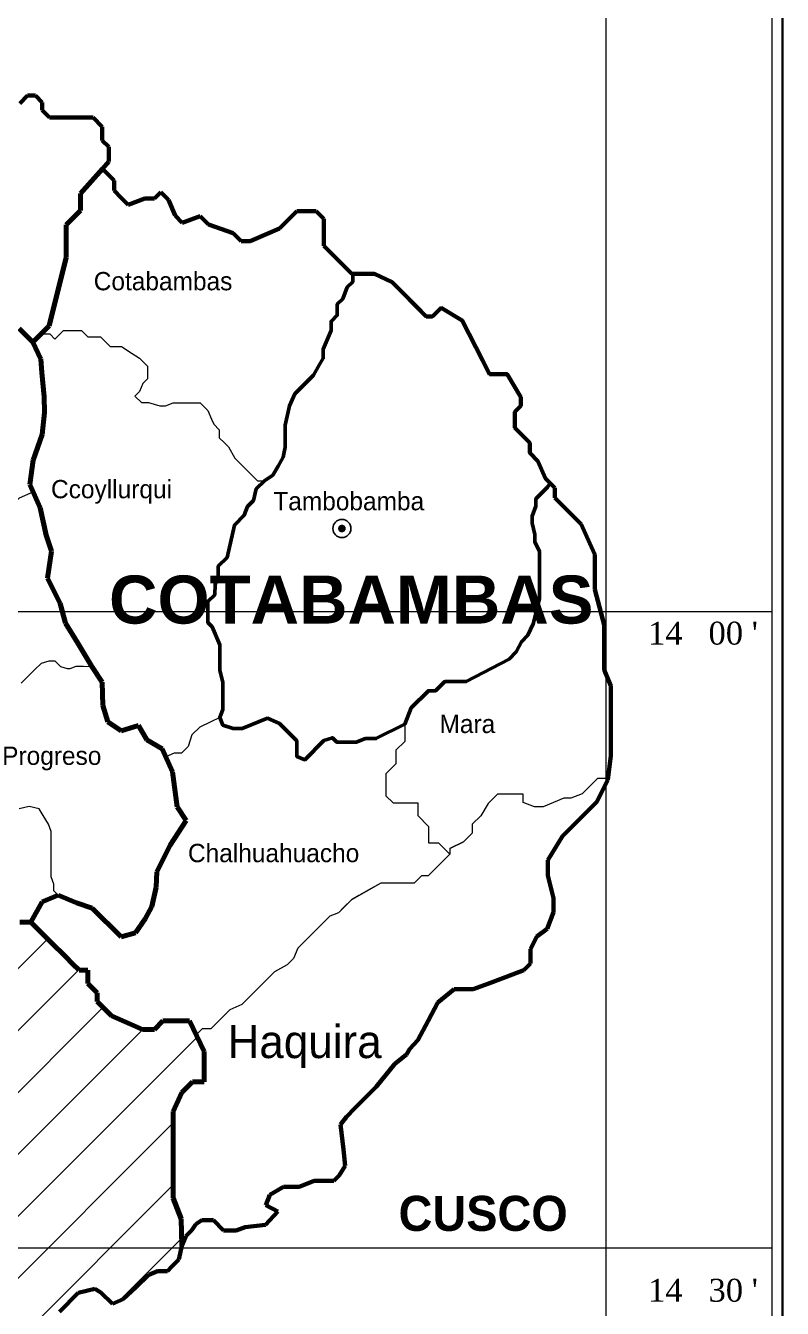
# Model space of a CAD drawing. Header units: metres. Extents: x 720607 to 802837, y 8371180 to 8431151.
# Drawn here: x 760672.44 to 760677.92, y 8405530.52 to 8405539.82 of the extents above; entities that cross this region are included whole.
import ezdxf

# ---------------------------------------------------------------- set-up
doc = ezdxf.new("R2010")
doc.units = ezdxf.units.M
doc.layers.add('05', color=5, linetype='Continuous')
doc.layers.add('CAJA AGUA', color=140, linetype='Continuous')
for name, color, linetype, lineweight in [('8', 5, 'Continuous', 60), ('Cap Prov', 94, 'Continuous', 25), ('Distrito', 212, 'Continuous', 25), ('Ejes de Coordenadas', 38, 'Continuous', 5), ('PERFIL', 150, 'Continuous', 9), ('PLUMA 2', 121, 'Continuous', 9), ('poste', 131, 'Continuous', 30), ('Red vías Vecinales', 106, 'Continuous', 40)]:
    doc.layers.add(name, color=color, linetype=linetype, lineweight=lineweight)
doc.styles.add('ARIAL', font='arial.ttf')
doc.styles.add('century', font='GOTHIC.TTF')

msp = doc.modelspace()

# ---------------------------------------------------------------- hatches: boundary and pattern name
msp.add_hatch(color=256).paths.add_polyline_path([(760674.7568, 8405536.1733, 1), (760674.7004, 8405536.1733, 1)])
at = {"layer": 'PERFIL'}
h = msp.add_hatch(dxfattribs=at)
h.set_pattern_fill('ANSI31', color=3, scale=0.1, style=0)
h.set_pattern_definition([(45, (0, 0), (-0.224506403027, 0.224506403027), [])])
h.paths.add_polyline_path([(760673.506, 8405531.9479), (760673.5694, 8405532.0861), (760673.6468, 8405532.1634), (760673.7312, 8405532.1634), (760673.7312, 8405532.3837), (760673.6725, 8405532.5034), (760673.6233, 8405532.6038), (760673.5342, 8405532.6038), (760673.4311, 8405532.6038), (760673.37, 8405532.5427), (760673.2834, 8405532.5427), (760673.1965, 8405532.5805), (760673.0592, 8405532.6401), (760672.9549, 8405532.7445), (760672.9549, 8405532.8077), (760672.8869, 8405532.8757), (760672.8869, 8405532.9717), (760672.8236, 8405532.9717), (760672.7767, 8405533.0186), (760672.7251, 8405533.0701), (760672.622, 8405533.1733), (760672.561, 8405533.2342), (760672.4742, 8405533.3211), (760672.3944, 8405533.3211), (760672.2819, 8405533.3211), (760672.1925, 8405533.3211), (760672.1311, 8405533.2597), (760672.1311, 8405530.9592), (760673.5647, 8405530.9592), (760673.5679, 8405530.9747), (760673.5623, 8405531.17), (760673.506, 8405531.32)])
h.paths.add_polyline_path([(760672.1311, 8405533.2597), (760672.1222, 8405533.2507), (760672.0414, 8405533.1699), (760672.0015, 8405533.0567), (760671.9723, 8405532.9741), (760671.8128, 8405533.0303), (760671.7707, 8405532.9881), (760671.6258, 8405532.9033), (760671.5484, 8405532.8181), (760671.4357, 8405532.7134), (760671.3623, 8405532.6832), (760671.2997, 8405532.7458), (760671.1405, 8405532.7458), (760671.1405, 8405532.6138), (760671.1084, 8405532.341), (760670.9814, 8405532.182), (760670.9326, 8405531.9121), (760670.8768, 8405531.8075), (760670.8768, 8405531.7328), (760670.8492, 8405531.7051), (760670.7936, 8405531.6496), (760670.7671, 8405531.565), (760670.7476, 8405531.5028), (760670.6981, 8405531.4533), (760670.6981, 8405531.3705), (760670.7194, 8405531.315), (760670.7409, 8405531.2591), (760670.758, 8405531.2144), (760670.7774, 8405531.1639), (760670.7774, 8405531.1205), (760670.8139, 8405531.084), (760670.8139, 8405531.0015), (760670.7995, 8405530.9592), (760672.1311, 8405530.9592)])
h.paths.add_polyline_path([(760672.1311, 8405530.9592), (760670.7995, 8405530.9592), (760670.7929, 8405530.9399), (760670.7929, 8405530.8923), (760670.7929, 8405530.8467), (760670.7929, 8405530.8011), (760670.7413, 8405530.8011), (760670.7154, 8405530.8269), (760670.66, 8405530.8269), (760670.6672, 8405530.8072), (760670.6672, 8405530.7763), (760670.6932, 8405530.7224), (760670.7052, 8405530.6645), (760670.7471, 8405530.6226), (760670.7582, 8405530.5442), (760670.7582, 8405530.4992), (760670.7402, 8405530.4533), (760670.7402, 8405530.3935), (760670.7402, 8405530.3266), (760670.7402, 8405530.2532), (760670.7402, 8405530.1943), (760670.7562, 8405530.1544), (760670.7452, 8405530.0775), (760670.7312, 8405530.0087), (760670.7462, 8405529.9368), (760670.7801, 8405529.9028), (760670.8091, 8405529.8595), (760670.8488, 8405529.8001), (760670.8641, 8405529.7577), (760670.8917, 8405529.6809), (760670.9193, 8405529.6043), (760670.933, 8405529.5336), (760670.9442, 8405529.4765), (760670.9442, 8405529.3899), (760670.9171, 8405529.302), (760670.9001, 8405529.2236), (760670.8831, 8405529.1308), (760670.8511, 8405529.0409), (760670.8235, 8405528.9634), (760670.8009, 8405528.8997), (760670.7892, 8405528.7732), (760670.8286, 8405528.8029), (760670.9092, 8405528.8131), (760670.9939, 8405528.7988), (760671.0743, 8405528.7835), (760671.1507, 8405528.734), (760671.1848, 8405528.6423), (760671.2621, 8405528.5649), (760671.2621, 8405528.4742), (760671.2729, 8405528.4087), (760671.3168, 8405528.3659), (760671.3761, 8405528.3958), (760671.4067, 8405528.5339), (760671.4933, 8405528.6206), (760671.587, 8405528.6878), (760671.6935, 8405528.7497), (760671.8676, 8405528.7497), (760671.9182, 8405528.7734), (760671.9618, 8405528.8192), (760672.0086, 8405528.8315), (760672.076, 8405528.8715), (760672.1153, 8405528.8597), (760672.1311, 8405528.862)])
h.paths.add_polyline_path([(760673.3281, 8405530.7636), (760673.3921, 8405530.7904), (760673.4633, 8405530.7904), (760673.4964, 8405530.8234), (760673.5469, 8405530.874), (760673.5647, 8405530.9592), (760672.1311, 8405530.9592), (760672.1311, 8405528.862), (760672.2166, 8405528.874), (760672.2845, 8405528.9134), (760672.3547, 8405528.9533), (760672.4109, 8405528.951), (760672.4835, 8405528.9768), (760672.5472, 8405529.0825), (760672.5661, 8405529.2649), (760672.5231, 8405529.3382), (760672.4929, 8405529.4927), (760672.3217, 8405529.664), (760672.2607, 8405529.8825), (760672.3178, 8405530.1338), (760672.392, 8405530.2081), (760672.5055, 8405530.3216), (760672.6808, 8405530.4969), (760672.817, 8405530.6331), (760672.9383, 8405530.6622), (760672.9816, 8405530.6367), (760673.0646, 8405530.5538), (760673.1429, 8405530.5869), (760673.2349, 8405530.6722)])
h.paths.add_polyline_path([(760671.1441, 8405530.926), (760672.6061, 8405530.926), (760672.6061, 8405531.2121), (760671.1441, 8405531.2121)], flags=9)
h.paths.add_polyline_path([(760668.57, 8405531.1054), (760671.4201, 8405531.1054), (760671.4201, 8405531.7186), (760668.57, 8405531.7186)], flags=9)

# ---------------------------------------------------------------- linework, layer by layer
at = {"lineweight": 60}
for p, q in [((760672.3929, 8405539.253), (760672.4506, 8405539.3108)), ((760672.4506, 8405539.3108), (760672.5064, 8405539.3108)), ((760672.5064, 8405539.3108), (760672.557, 8405539.2602)), ((760672.557, 8405539.2602), (760672.557, 8405539.2045)), ((760672.557, 8405539.2045), (760672.6088, 8405539.1526)), ((760672.6088, 8405539.1526), (760672.7143, 8405539.1526)), ((760672.7143, 8405539.1526), (760672.8051, 8405539.1526)), ((760672.8051, 8405539.1526), (760672.9248, 8405539.1526)), ((760672.9248, 8405539.1526), (760672.9917, 8405539.0857)), ((760672.9917, 8405539.0857), (760672.9917, 8405538.9858)), ((760672.9917, 8405538.9858), (760673.0387, 8405538.9388)), ((760673.0387, 8405538.9388), (760673.0387, 8405538.8332)), ((760673.0387, 8405538.8332), (760672.9929, 8405538.7803)), ((760672.9929, 8405538.7803), (760673.0768, 8405538.6964)), ((760673.0768, 8405538.6964), (760673.0768, 8405538.6229)), ((760673.0768, 8405538.6229), (760673.1287, 8405538.571)), ((760673.1287, 8405538.571), (760673.1803, 8405538.5194)), ((760673.1803, 8405538.5194), (760673.3004, 8405538.5652)), ((760673.3004, 8405538.5652), (760673.3706, 8405538.5652)), ((760673.3706, 8405538.5652), (760673.416, 8405538.6106)), ((760673.416, 8405538.6106), (760673.4717, 8405538.5549)), ((760673.4717, 8405538.5549), (760673.5192, 8405538.4415)), ((760674.3535, 8405538.4245), (760674.403, 8405538.4741)), ((760674.403, 8405538.4741), (760674.4728, 8405538.4741)), ((760674.4728, 8405538.4741), (760674.5429, 8405538.4741)), ((760674.5429, 8405538.4741), (760674.5984, 8405538.4186)), ((760673.5192, 8405538.4415), (760673.5708, 8405538.3899)), ((760673.5708, 8405538.3899), (760673.7008, 8405538.4374)), ((760673.7008, 8405538.4374), (760673.7607, 8405538.3775)), ((760674.277, 8405538.3481), (760674.3535, 8405538.4245)), ((760674.5984, 8405538.4186), (760674.5984, 8405538.3054)), ((760673.7607, 8405538.3775), (760673.9403, 8405538.3136)), ((760673.9403, 8405538.3136), (760673.998, 8405538.2559)), ((760674.0641, 8405538.2559), (760674.1879, 8405538.3095)), ((760674.1879, 8405538.3095), (760674.277, 8405538.3481)), ((760674.5984, 8405538.3054), (760674.5984, 8405538.2216)), ((760673.998, 8405538.2559), (760674.0641, 8405538.2559)), ((760674.5984, 8405538.2216), (760674.6702, 8405538.1498)), ((760674.6702, 8405538.1498), (760674.7342, 8405538.0858)), ((760674.7342, 8405538.0858), (760674.8002, 8405538.0198)), ((760674.8002, 8405538.0198), (760674.899, 8405538.0198)), ((760674.899, 8405538.0198), (760674.965, 8405538.0198)), ((760674.965, 8405538.0198), (760675.093, 8405537.9577)), ((760675.093, 8405537.9577), (760675.1652, 8405537.8855)), ((760675.1652, 8405537.8855), (760675.2683, 8405537.7823)), ((760675.2683, 8405537.7823), (760675.3406, 8405537.7101)), ((760675.3861, 8405537.7101), (760675.448, 8405537.7721)), ((760675.448, 8405537.7721), (760675.6007, 8405537.6814)), ((760675.3406, 8405537.7101), (760675.3861, 8405537.7101)), ((760675.6007, 8405537.6814), (760675.6998, 8405537.4876)), ((760675.6998, 8405537.4876), (760675.7485, 8405537.3924)), ((760675.7485, 8405537.3924), (760675.7997, 8405537.2921)), ((760675.7997, 8405537.2921), (760675.9268, 8405537.2921)), ((760675.9268, 8405537.2921), (760676.0259, 8405537.1246)), ((760676.0259, 8405537.1246), (760676.0259, 8405537.0628)), ((760676.0259, 8405537.0628), (760675.9826, 8405537.0195)), ((760675.9826, 8405537.0195), (760675.9826, 8405536.902)), ((760675.9826, 8405536.902), (760676.0908, 8405536.7938)), ((760676.0908, 8405536.7938), (760676.0908, 8405536.721)), ((760676.0908, 8405536.721), (760676.1492, 8405536.6625)), ((760676.1492, 8405536.6625), (760676.2037, 8405536.5354)), ((760676.2037, 8405536.5354), (760676.2717, 8405536.4674)), ((760676.2717, 8405536.4674), (760676.2717, 8405536.3952)), ((760676.2717, 8405536.3952), (760676.345, 8405536.322)), ((760676.345, 8405536.322), (760676.4626, 8405536.2044)), ((760676.4626, 8405536.2044), (760676.5256, 8405536.0653)), ((760676.5256, 8405536.0653), (760676.5623, 8405535.9845)), ((760676.5623, 8405535.9845), (760676.5623, 8405535.8797)), ((760676.5623, 8405535.8797), (760676.5623, 8405535.7313)), ((760676.5623, 8405535.7313), (760676.6288, 8405535.4756)), ((760676.6288, 8405535.4756), (760676.6288, 8405535.3436)), ((760676.6288, 8405535.3436), (760676.6288, 8405535.2405)), ((760676.6288, 8405535.2405), (760676.6288, 8405535.1498)), ((760676.6288, 8405535.1498), (760676.6785, 8405535.0324)), ((760676.6785, 8405535.0324), (760676.6785, 8405534.9128)), ((760676.6785, 8405534.9128), (760676.6785, 8405534.7725)), ((760676.6785, 8405534.7725), (760676.6785, 8405534.6612)), ((760676.6785, 8405534.6612), (760676.6785, 8405534.5251)), ((760676.6785, 8405534.5251), (760676.6574, 8405534.3523)), ((760676.6574, 8405534.3523), (760676.5768, 8405534.1929)), ((760676.5768, 8405534.1929), (760676.3276, 8405533.9436)), ((760676.3276, 8405533.9436), (760676.2203, 8405533.7704)), ((760676.2203, 8405533.7704), (760676.2203, 8405533.6591)), ((760676.2203, 8405533.6591), (760676.2615, 8405533.4941)), ((760676.2615, 8405533.4941), (760676.2615, 8405533.3925)), ((760676.2615, 8405533.3925), (760676.2161, 8405533.2729)), ((760676.2161, 8405533.2729), (760676.1408, 8405533.2152)), ((760676.1408, 8405533.2152), (760676.0963, 8405533.1244)), ((760676.0963, 8405533.1244), (760676.0963, 8405533.0213)), ((760676.0963, 8405533.0213), (760676.0468, 8405532.9718)), ((760675.9147, 8405532.9224), (760675.7858, 8405532.8741)), ((760676.0468, 8405532.9718), (760675.9147, 8405532.9224)), ((760675.5432, 8405532.8345), (760675.423, 8405532.7373)), ((760675.6799, 8405532.8345), (760675.5432, 8405532.8345)), ((760675.7858, 8405532.8741), (760675.6799, 8405532.8345)), ((760675.423, 8405532.7373), (760675.3533, 8405532.6048)), ((760675.3533, 8405532.6048), (760675.2791, 8405532.4659)), ((760675.2791, 8405532.4659), (760675.2212, 8405532.4018)), ((760675.1962, 8405532.3614), (760675.1127, 8405532.2933)), ((760675.2212, 8405532.4018), (760675.1962, 8405532.3614)), ((760675.1127, 8405532.2933), (760674.9777, 8405532.1265)), ((760674.9777, 8405532.1265), (760674.8952, 8405532.0439)), ((760674.823, 8405531.9717), (760674.7611, 8405531.9098)), ((760674.8952, 8405532.0439), (760674.823, 8405531.9717)), ((760674.7611, 8405531.9098), (760674.7189, 8405531.8543)), ((760674.7189, 8405531.8543), (760674.7189, 8405531.8543)), ((760674.7189, 8405531.8543), (760674.7394, 8405531.6728)), ((760674.7394, 8405531.6728), (760674.753, 8405531.5545)), ((760674.753, 8405531.5545), (760674.7094, 8405531.4844)), ((760674.5272, 8405531.4449), (760674.4199, 8405531.4019)), ((760674.6699, 8405531.4449), (760674.5272, 8405531.4449)), ((760674.7094, 8405531.4844), (760674.6699, 8405531.4449)), ((760674.2073, 8405531.3441), (760674.1764, 8405531.2699)), ((760674.3043, 8405531.4019), (760674.2073, 8405531.3441)), ((760674.4199, 8405531.4019), (760674.3043, 8405531.4019)), ((760674.2635, 8405531.2225), (760674.1737, 8405531.126)), ((760674.1764, 8405531.2699), (760674.2635, 8405531.2225)), ((760674.2635, 8405531.2225), (760674.2635, 8405531.2225)), ((760673.669, 8405531.1301), (760673.6398, 8405531.0885)), ((760673.7141, 8405531.1594), (760673.669, 8405531.1301)), ((760673.7974, 8405531.1594), (760673.7141, 8405531.1594)), ((760673.8709, 8405531.0859), (760673.7974, 8405531.1594)), ((760674.1737, 8405531.126), (760674.0278, 8405531.1091)), ((760673.5964, 8405531.0451), (760673.5679, 8405530.9747)), ((760673.6398, 8405531.0885), (760673.5964, 8405531.0451)), ((760673.9624, 8405531.0859), (760673.8709, 8405531.0859)), ((760674.0278, 8405531.1091), (760673.9624, 8405531.0859)), ((760673.5679, 8405530.9747), (760673.5469, 8405530.874)), ((760673.5469, 8405530.874), (760673.4964, 8405530.8234)), ((760673.3281, 8405530.7636), (760673.2349, 8405530.6722)), ((760673.3921, 8405530.7904), (760673.3281, 8405530.7636)), ((760673.4633, 8405530.7904), (760673.3921, 8405530.7904)), ((760673.4964, 8405530.8234), (760673.4633, 8405530.7904)), ((760672.9383, 8405530.6622), (760672.817, 8405530.6331)), ((760672.9816, 8405530.6367), (760672.9383, 8405530.6622)), ((760673.2349, 8405530.6722), (760673.1429, 8405530.5869)), ((760672.817, 8405530.6331), (760672.6808, 8405530.4969)), ((760673.0646, 8405530.5538), (760672.9816, 8405530.6367)), ((760673.1429, 8405530.5869), (760673.0646, 8405530.5538))]:
    msp.add_line(p, q, dxfattribs=at)
msp.add_circle((760674.7286, 8405536.1733), 0.0658)
at = {"layer": 'CAJA AGUA', "linetype": 'Continuous', "lineweight": 50, "flags": 128}
msp.add_lwpolyline([(760674.807, 8405538.0198), (760674.807, 8405537.9617), (760674.7672, 8405537.9214), (760674.7345, 8405537.8388), (760674.6949, 8405537.7992), (760674.6949, 8405537.7191), (760674.65, 8405537.6742), (760674.65, 8405537.6075), (760674.593, 8405537.4725), (760674.593, 8405537.4069), (760674.5577, 8405537.3454), (760674.5224, 8405537.2839), (760674.3869, 8405537.1484), (760674.3491, 8405537.0632), (760674.3184, 8405536.9222), (760674.3184, 8405536.7639), (760674.3021, 8405536.6902), (760674.2676, 8405536.6263), (760674.2276, 8405536.5608), (760674.1673, 8405536.5193), (760674.1079, 8405536.4599), (760674.0873, 8405536.3757), (760674.045, 8405536.3334), (760674.0208, 8405536.2689), (760673.9492, 8405536.1974), (760673.8964, 8405535.9643), (760673.8328, 8405535.9007), (760673.8328, 8405535.8307), (760673.809, 8405535.7682), (760673.8068, 8405535.6935), (760673.7566, 8405535.6433), (760673.7566, 8405535.4922), (760673.7878, 8405535.461), (760673.8441, 8405535.3297), (760673.8441, 8405535.1465), (760673.8656, 8405535.0579), (760673.8656, 8405534.8604), (760673.8434, 8405534.804), (760673.8656, 8405534.7476), (760673.9402, 8405534.7234), (760674.0067, 8405534.7234), (760674.189, 8405534.7979), (760674.277, 8405534.7597), (760674.4019, 8405534.6347), (760674.4019, 8405534.5219), (760674.4605, 8405534.4978), (760674.5986, 8405534.6358), (760674.6601, 8405534.6569), (760674.6924, 8405534.6247), (760674.8315, 8405534.6247), (760674.9001, 8405534.6509), (760674.9747, 8405534.6509), (760675.1845, 8405534.7557), (760675.2313, 8405534.8727), (760675.356, 8405534.9974), (760675.4072, 8405534.9974), (760675.4739, 8405535.064), (760675.6291, 8405535.064), (760675.9408, 8405535.2272), (760675.9927, 8405535.2791), (760676.0304, 8405535.3522), (760676.0777, 8405535.3996), (760676.1151, 8405535.4832), (760676.1603, 8405535.6638), (760676.1603, 8405535.8473), (760676.1603, 8405536.0065), (760676.1271, 8405536.077), (760676.1271, 8405536.1294), (760676.1069, 8405536.212), (760676.1069, 8405536.2623), (760676.1352, 8405536.3349), (760676.1352, 8405536.3873), (760676.2198, 8405536.4719), (760676.2377, 8405536.5014), (760676.2037, 8405536.5354), (760676.1492, 8405536.6625), (760676.0908, 8405536.721), (760676.0908, 8405536.7938), (760675.9826, 8405536.902), (760675.9826, 8405537.0195), (760676.0259, 8405537.0628), (760676.0259, 8405537.1246), (760675.9268, 8405537.2921), (760675.7997, 8405537.2921), (760675.6007, 8405537.6814), (760675.448, 8405537.7721), (760675.3861, 8405537.7101), (760675.3406, 8405537.7101), (760675.093, 8405537.9577), (760674.965, 8405538.0198), (760674.807, 8405538.0198)], dxfattribs=at)
at = {"layer": 'Cap Prov', "color": 2, "lineweight": 70}
for p, q in [((760672.9929, 8405538.7803), (760672.8331, 8405538.6017)), ((760672.8331, 8405538.6017), (760672.8331, 8405538.4781)), ((760672.8331, 8405538.4781), (760672.7299, 8405538.3749)), ((760672.7299, 8405538.3749), (760672.7299, 8405538.138)), ((760672.7299, 8405538.138), (760672.606, 8405537.6433)), ((760672.606, 8405537.6433), (760672.4874, 8405537.5247)), ((760672.4874, 8405537.5247), (760672.3894, 8405537.6227)), ((760672.4874, 8405537.5247), (760672.5468, 8405537.4016)), ((760672.5468, 8405537.4016), (760672.5535, 8405537.3039)), ((760672.5535, 8405537.3039), (760672.5713, 8405537.1284)), ((760672.5713, 8405537.1284), (760672.5735, 8405537.0133)), ((760672.5735, 8405537.0133), (760672.5557, 8405536.8538)), ((760672.5557, 8405536.8538), (760672.4909, 8405536.6679)), ((760672.4909, 8405536.6679), (760672.4667, 8405536.4925)), ((760672.4909, 8405536.6679), (760672.4909, 8405536.6679)), ((760672.4667, 8405536.4925), (760672.5419, 8405536.3241)), ((760672.5419, 8405536.3241), (760672.5858, 8405536.1254)), ((760672.5858, 8405536.1254), (760672.6225, 8405536.01)), ((760672.6225, 8405536.01), (760672.5957, 8405535.8126)), ((760672.5957, 8405535.8126), (760672.6869, 8405535.6305)), ((760672.6869, 8405535.6305), (760672.7256, 8405535.488)), ((760672.7256, 8405535.488), (760672.8133, 8405535.3417)), ((760672.8133, 8405535.3417), (760672.916, 8405535.1738)), ((760672.916, 8405535.1738), (760672.9916, 8405535.0586)), ((760672.9916, 8405535.0586), (760672.996, 8405534.8916)), ((760672.996, 8405534.8916), (760673.0312, 8405534.7709)), ((760673.0312, 8405534.7709), (760673.1287, 8405534.7069)), ((760673.1287, 8405534.7069), (760673.2536, 8405534.7447)), ((760673.1287, 8405534.7069), (760673.1287, 8405534.7069)), ((760673.2536, 8405534.7447), (760673.314, 8405534.6425)), ((760673.314, 8405534.6425), (760673.4267, 8405534.5766)), ((760673.4267, 8405534.5766), (760673.5005, 8405534.409)), ((760673.5005, 8405534.409), (760673.5345, 8405534.1569)), ((760673.5345, 8405534.1569), (760673.5993, 8405534.0581)), ((760673.5993, 8405534.0581), (760673.4829, 8405533.8785)), ((760673.4829, 8405533.8785), (760673.3877, 8405533.6843)), ((760673.3877, 8405533.6843), (760673.3811, 8405533.5729)), ((760673.3811, 8405533.5729), (760673.3498, 8405533.4332)), ((760672.5547, 8405533.4681), (760672.4742, 8405533.3211)), ((760672.672, 8405533.5155), (760672.5547, 8405533.4681)), ((760672.8042, 8405533.4614), (760672.672, 8405533.5155)), ((760672.919, 8405533.4223), (760672.8042, 8405533.4614)), ((760673.1274, 8405533.2139), (760672.919, 8405533.4223)), ((760673.3498, 8405533.4332), (760673.3032, 8405533.344)), ((760672.3944, 8405533.3211), (760672.4742, 8405533.3211)), ((760672.4742, 8405533.3211), (760672.561, 8405533.2342)), ((760673.3032, 8405533.344), (760673.2319, 8405533.2426)), ((760672.561, 8405533.2342), (760672.622, 8405533.1733)), ((760672.622, 8405533.1733), (760672.622, 8405533.1733)), ((760672.622, 8405533.1733), (760672.7251, 8405533.0701)), ((760673.2319, 8405533.2426), (760673.1274, 8405533.2139)), ((760673.1274, 8405533.2139), (760673.1274, 8405533.2139)), ((760672.7251, 8405533.0701), (760672.7767, 8405533.0186)), ((760672.7767, 8405533.0186), (760672.8236, 8405532.9717)), ((760672.8236, 8405532.9717), (760672.8869, 8405532.9717)), ((760672.8869, 8405532.9717), (760672.8869, 8405532.8757)), ((760672.8869, 8405532.8757), (760672.9549, 8405532.8077)), ((760672.9549, 8405532.8077), (760672.9549, 8405532.7445)), ((760672.9549, 8405532.7445), (760673.0592, 8405532.6401)), ((760673.0592, 8405532.6401), (760673.1965, 8405532.5805)), ((760673.1965, 8405532.5805), (760673.2834, 8405532.5427)), ((760673.2834, 8405532.5427), (760673.37, 8405532.5427)), ((760673.37, 8405532.5427), (760673.4311, 8405532.6038)), ((760673.4311, 8405532.6038), (760673.5342, 8405532.6038)), ((760673.5342, 8405532.6038), (760673.6233, 8405532.6038)), ((760673.6233, 8405532.6038), (760673.7312, 8405532.3837)), ((760673.7312, 8405532.3837), (760673.7312, 8405532.2197)), ((760673.6468, 8405532.1634), (760673.5694, 8405532.0861)), ((760673.7312, 8405532.1634), (760673.6468, 8405532.1634)), ((760673.7312, 8405532.2197), (760673.7312, 8405532.1634)), ((760673.5694, 8405532.0861), (760673.506, 8405531.9479)), ((760673.506, 8405531.9479), (760673.506, 8405531.7136)), ((760673.506, 8405531.7136), (760673.506, 8405531.5636)), ((760673.506, 8405531.5636), (760673.506, 8405531.4699)), ((760673.506, 8405531.4699), (760673.506, 8405531.32)), ((760673.506, 8405531.32), (760673.5623, 8405531.17)), ((760673.5623, 8405531.17), (760673.5679, 8405530.9747))]:
    msp.add_line(p, q, dxfattribs=at)
at = {"layer": 'Ejes de Coordenadas', "linetype": 'Continuous'}
for p, q in [((760676.6423, 8405544.9378), (760676.6423, 8405526.3464)), ((760657.2166, 8405535.572), (760677.845, 8405535.572)), ((760657.2305, 8405530.9592), (760677.845, 8405530.9592))]:
    msp.add_line(p, q, dxfattribs=at)
msp.add_lwpolyline([(760677.845, 8405526.3464), (760657.2305, 8405526.3464), (760657.2305, 8405543.5335), (760677.845, 8405543.5335)], close=True, dxfattribs=at)
at = {"layer": 'PLUMA 2', "linetype": 'Continuous', "lineweight": 5}
for p, q in [((760675.1845, 8405534.7557), (760675.1845, 8405534.6306)), ((760675.1845, 8405534.6306), (760675.1199, 8405534.5661)), ((760675.1199, 8405534.5661), (760675.1199, 8405534.4665)), ((760675.1199, 8405534.4665), (760675.0482, 8405534.3948)), ((760675.0482, 8405534.3948), (760675.0482, 8405534.3221)), ((760675.0482, 8405534.3221), (760675.0482, 8405534.2368)), ((760675.0482, 8405534.2368), (760675.101, 8405534.1841)), ((760675.101, 8405534.1841), (760675.1801, 8405534.1841)), ((760675.1801, 8405534.1841), (760675.2786, 8405534.1841)), ((760675.2786, 8405534.1841), (760675.2786, 8405534.0924)), ((760675.2786, 8405534.0924), (760675.3574, 8405534.0137)), ((760675.3574, 8405534.0137), (760675.3574, 8405533.8955)), ((760675.6098, 8405533.9022), (760675.6738, 8405533.9662)), ((760675.3574, 8405533.8955), (760675.4297, 8405533.8955)), ((760675.4297, 8405533.8955), (760675.5118, 8405533.8135)), ((760675.5118, 8405533.8539), (760675.6098, 8405533.9022))]:
    msp.add_line(p, q, dxfattribs=at)
for points in [[(760674.807, 8405538.0198), (760674.807, 8405537.9617), (760674.807, 8405537.9617), (760674.7676, 8405537.9223), (760674.7345, 8405537.8388), (760674.6949, 8405537.7992), (760674.6949, 8405537.7191), (760674.65, 8405537.6742), (760674.65, 8405537.6075), (760674.6131, 8405537.5201), (760674.593, 8405537.4725), (760674.593, 8405537.4069), (760674.5532, 8405537.3438), (760674.5224, 8405537.2839), (760674.4738, 8405537.2353), (760674.4245, 8405537.186), (760674.3869, 8405537.1484), (760674.3491, 8405537.0632), (760674.3329, 8405536.9887), (760674.3184, 8405536.9222), (760674.3184, 8405536.8383), (760674.3184, 8405536.7639), (760674.3021, 8405536.6902), (760674.2681, 8405536.6271), (760674.2276, 8405536.5608), (760674.1673, 8405536.5193)], [(760672.5467, 8405537.584), (760672.6103, 8405537.584), (760672.6485, 8405537.5458), (760672.6869, 8405537.5843), (760672.7101, 8405537.6075), (760672.7696, 8405537.6075), (760672.8402, 8405537.6075), (760672.8861, 8405537.5616), (760672.9793, 8405537.5616), (760673.0496, 8405537.4913), (760673.1306, 8405537.4913), (760673.2092, 8405537.4412), (760673.261, 8405537.4082), (760673.3184, 8405537.3508), (760673.3184, 8405537.3082), (760673.3184, 8405537.2579), (760673.285, 8405537.2245), (760673.2617, 8405537.1672), (760673.2274, 8405537.1329), (760673.2748, 8405537.0856), (760673.3262, 8405537.0856), (760673.4089, 8405537.0624), (760673.4492, 8405537.0624), (760673.5057, 8405537.0846), (760673.6106, 8405537.0846), (760673.7013, 8405537.0846), (760673.7574, 8405537.0286), (760673.7842, 8405536.9667), (760673.8005, 8405536.9291), (760673.84, 8405536.8895), (760673.84, 8405536.8317), (760673.8776, 8405536.7941), (760673.9058, 8405536.7659), (760673.9536, 8405536.6826), (760673.9919, 8405536.6443), (760674.0342, 8405536.602), (760674.0735, 8405536.5627), (760674.1168, 8405536.5193), (760674.1673, 8405536.5193), (760674.1079, 8405536.4599), (760674.0873, 8405536.3757), (760674.045, 8405536.3334), (760674.0208, 8405536.2689), (760673.9492, 8405536.1974), (760673.928, 8405536.1037), (760673.9096, 8405536.0225), (760673.8964, 8405535.9643), (760673.8328, 8405535.9007), (760673.8328, 8405535.8307), (760673.809, 8405535.7682), (760673.809, 8405535.6957), (760673.7566, 8405535.6433), (760673.7566, 8405535.5587), (760673.7566, 8405535.4922), (760673.7878, 8405535.461), (760673.815, 8405535.3975), (760673.8441, 8405535.3297), (760673.8441, 8405535.2352), (760673.8441, 8405535.1465), (760673.8656, 8405535.0579), (760673.8656, 8405534.9632), (760673.8656, 8405534.8604), (760673.8434, 8405534.804), (760673.7728, 8405534.7698), (760673.698, 8405534.7334), (760673.6417, 8405534.6771), (760673.6135, 8405534.5945), (760673.5651, 8405534.5461), (760673.5126, 8405534.5461), (760673.4519, 8405534.5193)], [(760673.8434, 8405534.804), (760673.8656, 8405534.7476), (760673.9402, 8405534.7234), (760674.0067, 8405534.7234), (760674.0955, 8405534.7597), (760674.189, 8405534.7979), (760674.277, 8405534.7597), (760674.3183, 8405534.7184), (760674.3556, 8405534.6811), (760674.4019, 8405534.6347), (760674.4019, 8405534.5622), (760674.4019, 8405534.5219), (760674.4605, 8405534.4978), (760674.4887, 8405534.526), (760674.5129, 8405534.5502), (760674.5592, 8405534.5965), (760674.5986, 8405534.6358), (760674.6601, 8405534.6569), (760674.6924, 8405534.6247), (760674.769, 8405534.6247), (760674.8315, 8405534.6247), (760674.9001, 8405534.6509), (760674.9747, 8405534.6509), (760675.0514, 8405534.6892), (760675.124, 8405534.7254), (760675.1845, 8405534.7557), (760675.2087, 8405534.8161), (760675.2313, 8405534.8727), (760675.2874, 8405534.9288), (760675.356, 8405534.9974), (760675.4072, 8405534.9974), (760675.4739, 8405535.064), (760675.5524, 8405535.064), (760675.6291, 8405535.064), (760675.7178, 8405535.1105), (760675.768, 8405535.1368), (760675.8526, 8405535.181), (760675.9408, 8405535.2272), (760675.9927, 8405535.2791), (760676.0304, 8405535.3522), (760676.0777, 8405535.3996), (760676.1151, 8405535.4832), (760676.1393, 8405535.5799), (760676.1603, 8405535.6638), (760676.1603, 8405535.7566), (760676.1603, 8405535.8473), (760676.1603, 8405535.9339), (760676.1603, 8405536.0065), (760676.1271, 8405536.077), (760676.1271, 8405536.1294), (760676.1069, 8405536.212), (760676.1069, 8405536.2623), (760676.1352, 8405536.3349), (760676.1352, 8405536.3873), (760676.1775, 8405536.4296), (760676.2198, 8405536.4719), (760676.2445, 8405536.5139)]]:
    msp.add_lwpolyline(points, dxfattribs=at)
at = {"layer": 'PLUMA 2', "linetype": 'Continuous', "lineweight": 5, "flags": 128}
for points in [[(760673.6725, 8405532.5034), (760673.6725, 8405532.5034), (760673.7312, 8405532.3837), (760673.7312, 8405532.1634), (760673.6468, 8405532.1634), (760673.5694, 8405532.0861), (760673.506, 8405531.9479), (760673.506, 8405531.32), (760673.5623, 8405531.17), (760673.5679, 8405530.9747), (760673.5964, 8405531.0451), (760673.6398, 8405531.0885), (760673.669, 8405531.1301), (760673.7141, 8405531.1594), (760673.7974, 8405531.1594), (760673.8709, 8405531.0859), (760673.9624, 8405531.0859), (760674.0278, 8405531.1091), (760674.1737, 8405531.126), (760674.2635, 8405531.2225), (760674.1764, 8405531.2699), (760674.2073, 8405531.3441), (760674.3043, 8405531.4019), (760674.4199, 8405531.4019), (760674.5272, 8405531.4449), (760674.6699, 8405531.4449), (760674.7094, 8405531.4844), (760674.753, 8405531.5545), (760674.7189, 8405531.8543), (760674.7611, 8405531.9098), (760674.9777, 8405532.1265), (760675.1127, 8405532.2933), (760675.1962, 8405532.3614), (760675.2212, 8405532.4018), (760675.2791, 8405532.4659), (760675.3533, 8405532.6048), (760675.423, 8405532.7373), (760675.5432, 8405532.8345), (760675.6799, 8405532.8345), (760676.0468, 8405532.9718), (760676.0963, 8405533.0213), (760676.0963, 8405533.1244), (760676.1178, 8405533.1682), (760676.1408, 8405533.2152), (760676.195, 8405533.2567), (760676.2161, 8405533.2729), (760676.2615, 8405533.3925), (760676.2615, 8405533.4941), (760676.2203, 8405533.6591), (760676.2203, 8405533.7704), (760676.3276, 8405533.9436), (760676.5768, 8405534.1929), (760676.6574, 8405534.3523), (760676.6585, 8405534.3611), (760676.5814, 8405534.3611), (760676.4702, 8405534.2499), (760676.388, 8405534.2187), (760676.3376, 8405534.2187), (760676.1874, 8405534.1558), (760676.1246, 8405534.1558), (760676.0424, 8405534.1872), (760676.0424, 8405534.2488), (760675.8575, 8405534.2488), (760675.7886, 8405534.1799), (760675.7348, 8405534.0912), (760675.6738, 8405534.0302), (760675.6738, 8405533.9662), (760675.6098, 8405533.9022), (760675.5118, 8405533.8539), (760675.5118, 8405533.8135), (760675.3544, 8405533.6561), (760675.3048, 8405533.6561), (760675.2523, 8405533.6036), (760675.0099, 8405533.6036), (760674.7971, 8405533.482), (760674.7037, 8405533.3886), (760674.6402, 8405533.3628), (760674.4095, 8405533.1321), (760674.3767, 8405533.0561), (760674.332, 8405533.0114), (760674.2389, 8405532.9595), (760674.0022, 8405532.7228), (760673.9151, 8405532.6843), (760673.7786, 8405532.5478), (760673.7168, 8405532.5478), (760673.6725, 8405532.5034)], [(760675.5118, 8405533.8135), (760675.4704, 8405533.772), (760675.4052, 8405533.7068), (760675.3544, 8405533.6561), (760675.3048, 8405533.6561), (760675.2523, 8405533.6036), (760675.155, 8405533.6036), (760675.0704, 8405533.6036), (760675.0099, 8405533.6036), (760674.9181, 8405533.5511), (760674.8502, 8405533.5123), (760674.7971, 8405533.482), (760674.7411, 8405533.4261), (760674.7037, 8405533.3886), (760674.6402, 8405533.3628), (760674.5761, 8405533.2988), (760674.5206, 8405533.2432), (760674.4638, 8405533.1864), (760674.4095, 8405533.1321), (760674.3767, 8405533.0561), (760674.332, 8405533.0114), (760674.2389, 8405532.9595), (760674.2051, 8405532.9257), (760674.1616, 8405532.8822), (760674.0855, 8405532.8061), (760674.0348, 8405532.7554), (760674.0022, 8405532.7228), (760673.9151, 8405532.6843), (760673.8704, 8405532.6396), (760673.8221, 8405532.5913), (760673.7786, 8405532.5478), (760673.7168, 8405532.5478), (760673.6772, 8405532.5082)]]:
    msp.add_lwpolyline(points, dxfattribs=at)
at = {"layer": 'poste', "color": 2, "linetype": 'Continuous', "lineweight": 5}
for points in [[(760671.6009, 8405535.3923), (760671.6009, 8405535.4414), (760671.5624, 8405535.48), (760671.5624, 8405535.556), (760671.5624, 8405535.6133), (760671.6482, 8405535.6991), (760671.7119, 8405535.7628), (760671.774, 8405535.8249), (760671.8536, 8405535.9045), (760671.9539, 8405535.9571), (760672.0271, 8405536.0303), (760672.0271, 8405536.0812), (760672.0861, 8405536.1402), (760672.1322, 8405536.1863), (760672.1928, 8405536.2468), (760672.258, 8405536.3121), (760672.3585, 8405536.3613), (760672.392, 8405536.3948), (760672.4907, 8405536.4388)], [(760672.4039, 8405535.0523), (760672.4458, 8405535.0942), (760672.5006, 8405535.149), (760672.5499, 8405535.1983), (760672.6062, 8405535.2151), (760672.6468, 8405535.2151), (760672.6684, 8405535.1935), (760672.6887, 8405535.1732), (760672.7361, 8405535.1584), (760672.7577, 8405535.1584), (760672.8024, 8405535.1746), (760672.8551, 8405535.1746), (760672.916, 8405535.1738)], [(760672.672, 8405533.5155), (760672.6395, 8405533.5481), (760672.6395, 8405533.5963), (760672.6201, 8405533.649), (760672.6201, 8405533.6923), (760672.6201, 8405533.7409), (760672.6201, 8405533.8072), (760672.6201, 8405533.8531), (760672.6201, 8405533.9221), (760672.6201, 8405533.9761), (760672.6012, 8405534.0316), (760672.5633, 8405534.0937), (760672.5348, 8405534.1404), (760672.4618, 8405534.1573), (760672.3887, 8405534.1424)]]:
    msp.add_lwpolyline(points, dxfattribs=at)
at = {"layer": 'Red vías Vecinales', "color": 7, "lineweight": 30}
msp.add_lwpolyline([(760657.2305, 8405526.3464), (760677.9215, 8405526.3464), (760677.9215, 8405544.9378), (760657.2305, 8405544.9378), (760657.2305, 8405526.3464)], dxfattribs=at)

# ---------------------------------------------------------------- texts
at = {"layer": '05', "insert": (760673.0406, 8405535.8324), "char_height": 0.348122, "attachment_point": 1, "style": 'century'}
msp.add_mtext('{\\fArial|b1|i0|c0|p34;COTABAMBAS}', dxfattribs=at)
at = {"layer": '8', "color": 7, "insert": (760675.1394, 8405531.3365), "char_height": 0.253964, "attachment_point": 1, "style": 'century'}
msp.add_mtext('{\\fBankGothic Md BT|b1|i0|c0|p34;CUSCO}', dxfattribs=at)
at = {"layer": 'Distrito', "linetype": 'Continuous', "lineweight": 5, "attachment_point": 1, "style": 'century'}
for s, insert, char_height, width in [('Cotabambas', (760672.9297, 8405538.0325), 0.13255, 1.677093), ('Ccoyllurqui', (760672.6202, 8405536.5251), 0.132554, 1.677093), ('Tambobamba', (760674.2314, 8405536.438), 0.13255, 1.677093), ('Mara', (760675.4362, 8405534.8234), 0.13255, 1.677093), ('Progreso', (760672.2659, 8405534.5926), 0.13255, 1.677093), ('Chalhuahuacho', (760673.6128, 8405533.8875), 0.132554, 1.677093), ('Haquira', (760673.8998, 8405532.5736), 0.2386, 3.018767)]:
    msp.add_mtext(s, dxfattribs=dict(at, insert=insert, char_height=char_height, width=width))
at = {"layer": 'Ejes de Coordenadas', "char_height": 0.165812, "width": 1.111464, "attachment_point": 1, "style": 'ARIAL'}
for s, insert in [("{\\fTimes New Roman|b0|i0|c0|p18;14   00 '}", (760676.9481, 8405535.4977)), ("{\\fTimes New Roman|b0|i0|c0|p18;14   30 '}", (760676.9481, 8405530.7353))]:
    msp.add_mtext(s, dxfattribs=dict(at, insert=insert))

doc.saveas('drawing.dxf')
